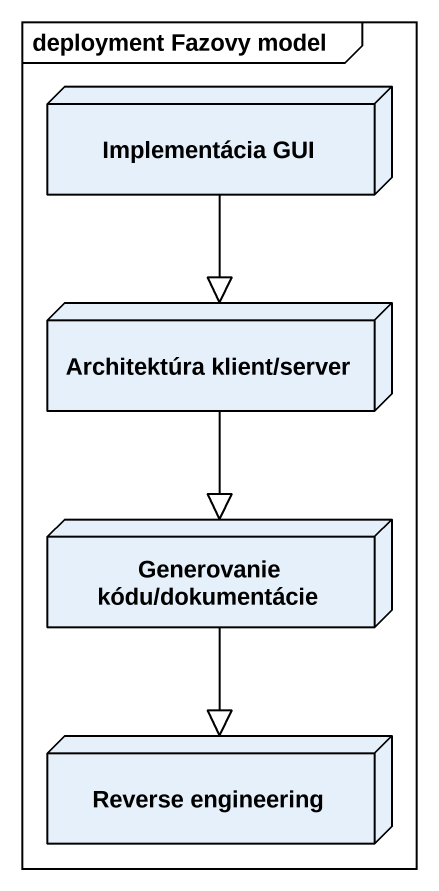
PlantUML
@startuml
mainframe deployment Fazovy model
node "Implementácia GUI" as Implementácia_GUI
node "Architektúra klient/server" as Architektúra_klient_server
node "Generovanie kódu/dokumentácie" as Generovanie_kódu
node "Reverse engineering" as Reverse_engineering
Implementácia_GUI --|> Architektúra_klient_server
Architektúra_klient_server --|> Generovanie_kódu
Generovanie_kódu --|> Reverse_engineering
@enduml
